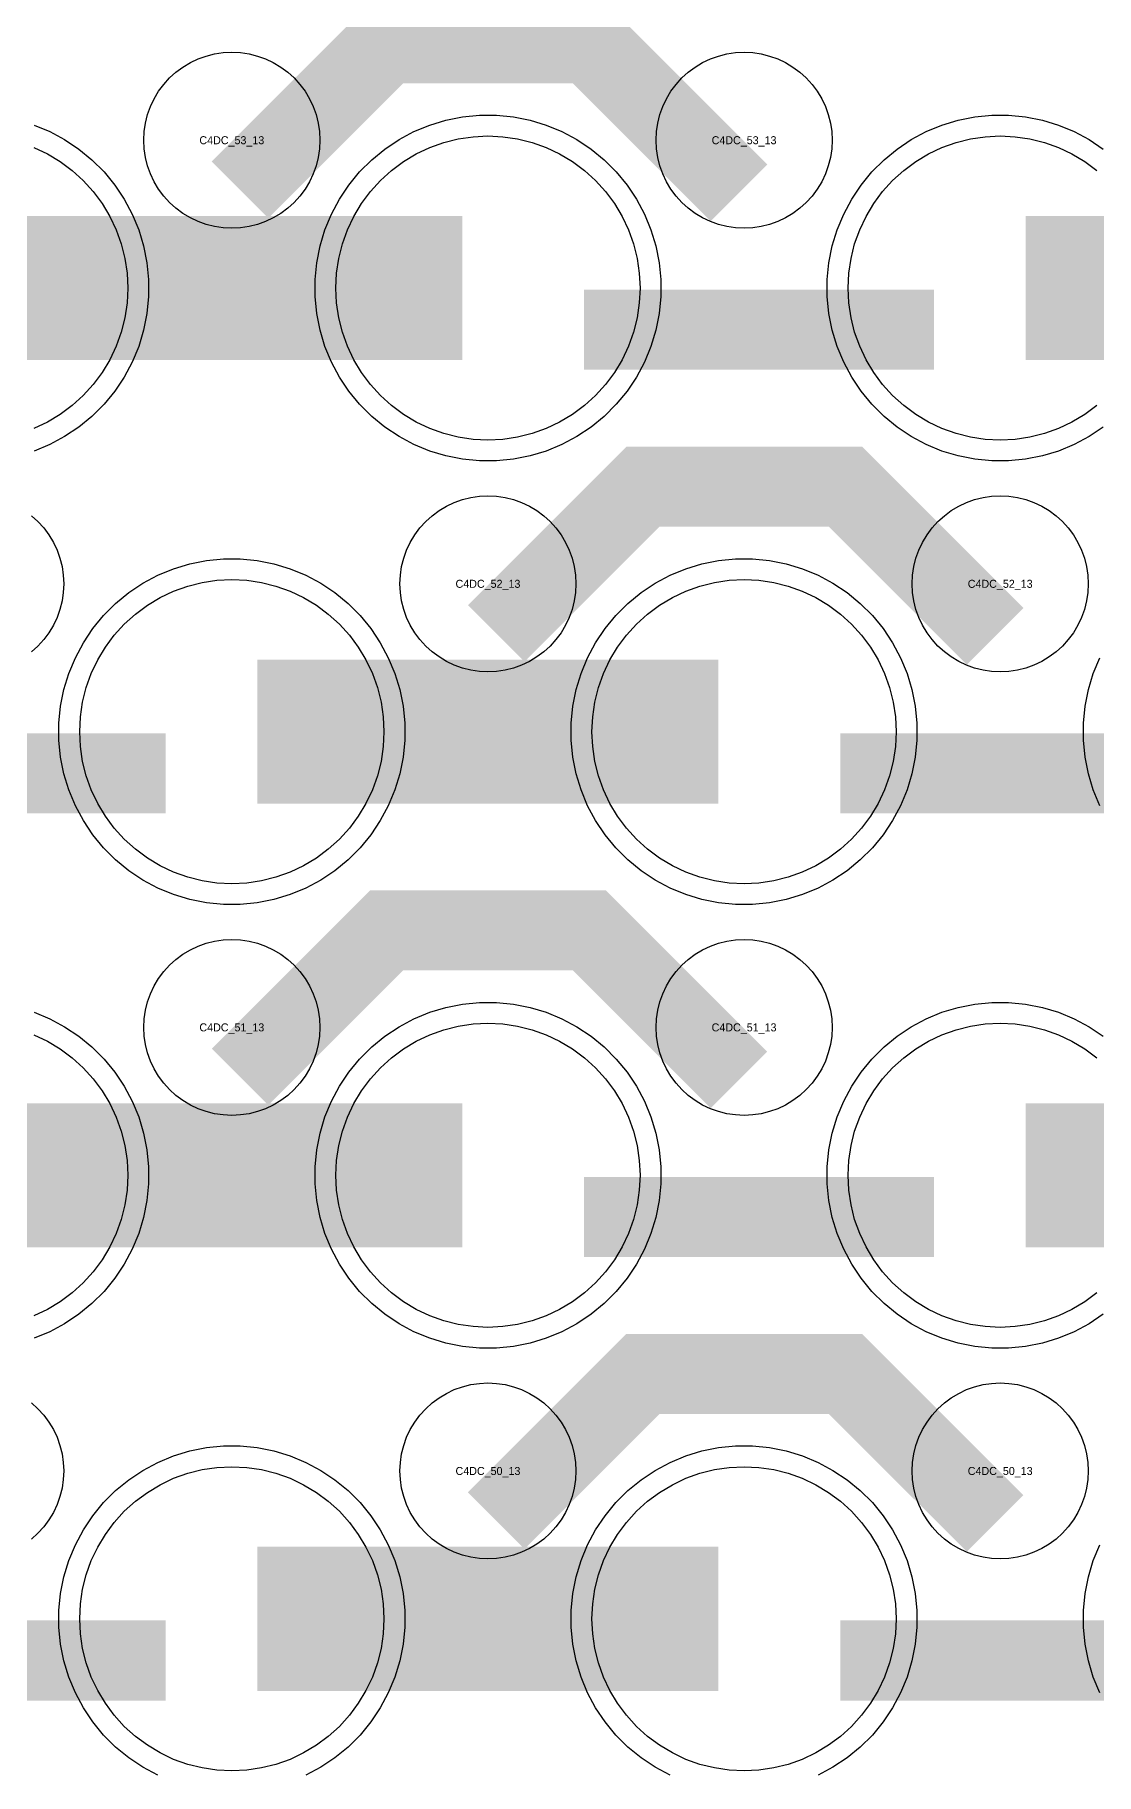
# Model space of a CAD drawing. Extents: x -11880 to 11880, y -14992 to 14992.
# Drawn here: x -7902 to -7570, y -7960 to -7417 of the extents above; entities that cross this region are included whole.
import ezdxf
from ezdxf.enums import TextEntityAlignment as Align

# ---------------------------------------------------------------- set-up
doc = ezdxf.new("R2010")
doc.units = 0
doc.header["$MEASUREMENT"] = 0
for name, color, linetype in [('GDS_775_DT_237', 138, 'CONTINUOUS'), ('RDL1_FS', 34, 'CONTINUOUS'), ('RDL_BS', 160, 'CONTINUOUS')]:
    doc.layers.add(name, color=color, linetype=linetype)

msp = doc.modelspace()

# ---------------------------------------------------------------- linework, layer by layer
at = {"layer": 'RDL1_FS'}
for points in [[(-7760, -7543.179), (-7764.657, -7542.95), (-7769.268, -7542.266), (-7773.791, -7541.134), (-7778.181, -7539.562), (-7782.395, -7537.57), (-7786.395, -7535.172), (-7790.14, -7532.394), (-7793.594, -7529.264), (-7796.724, -7525.81), (-7799.502, -7522.065), (-7801.9, -7518.065), (-7803.892, -7513.851), (-7805.464, -7509.461), (-7806.596, -7504.938), (-7807.28, -7500.327), (-7807.509, -7495.67), (-7807.28, -7491.013), (-7806.596, -7486.402), (-7805.464, -7481.879), (-7803.892, -7477.489), (-7801.9, -7473.275), (-7799.502, -7469.275), (-7796.724, -7465.53), (-7793.594, -7462.076), (-7790.14, -7458.946), (-7786.395, -7456.168), (-7782.395, -7453.77), (-7778.181, -7451.778), (-7773.791, -7450.206), (-7769.268, -7449.074), (-7764.657, -7448.39), (-7760, -7448.161), (-7755.343, -7448.39), (-7750.732, -7449.074), (-7746.209, -7450.206), (-7741.819, -7451.778), (-7737.605, -7453.77), (-7733.605, -7456.168), (-7729.86, -7458.946), (-7726.406, -7462.076), (-7723.276, -7465.53), (-7720.498, -7469.275), (-7718.1, -7473.275), (-7716.108, -7477.489), (-7714.536, -7481.879), (-7713.404, -7486.402), (-7712.72, -7491.013), (-7712.491, -7495.67), (-7712.72, -7500.327), (-7713.404, -7504.938), (-7714.536, -7509.461), (-7716.108, -7513.851), (-7718.1, -7518.065), (-7720.498, -7522.065), (-7723.276, -7525.81), (-7726.406, -7529.264), (-7729.86, -7532.394), (-7733.605, -7535.172), (-7737.605, -7537.57), (-7741.819, -7539.562), (-7746.209, -7541.134), (-7750.732, -7542.266), (-7755.343, -7542.95)], [(-7840, -7958.869), (-7844.657, -7958.64), (-7849.268, -7957.956), (-7853.791, -7956.824), (-7858.181, -7955.252), (-7862.395, -7953.26), (-7866.395, -7950.862), (-7870.14, -7948.084), (-7873.594, -7944.954), (-7876.724, -7941.5), (-7879.502, -7937.755), (-7881.9, -7933.755), (-7883.892, -7929.541), (-7885.464, -7925.151), (-7886.596, -7920.628), (-7887.28, -7916.017), (-7887.509, -7911.36), (-7887.28, -7906.703), (-7886.596, -7902.092), (-7885.464, -7897.569), (-7883.892, -7893.179), (-7881.9, -7888.965), (-7879.502, -7884.965), (-7876.724, -7881.22), (-7873.594, -7877.766), (-7870.14, -7874.636), (-7866.395, -7871.858), (-7862.395, -7869.46), (-7858.181, -7867.468), (-7853.791, -7865.896), (-7849.268, -7864.764), (-7844.657, -7864.08), (-7840, -7863.851), (-7835.343, -7864.08), (-7830.732, -7864.764), (-7826.209, -7865.896), (-7821.819, -7867.468), (-7817.605, -7869.46), (-7813.605, -7871.858), (-7809.86, -7874.636), (-7806.406, -7877.766), (-7803.276, -7881.22), (-7800.498, -7884.965), (-7798.1, -7888.965), (-7796.108, -7893.179), (-7794.536, -7897.569), (-7793.404, -7902.092), (-7792.72, -7906.703), (-7792.491, -7911.36), (-7792.72, -7916.017), (-7793.404, -7920.628), (-7794.536, -7925.151), (-7796.108, -7929.541), (-7798.1, -7933.755), (-7800.498, -7937.755), (-7803.276, -7941.5), (-7806.406, -7944.954), (-7809.86, -7948.084), (-7813.605, -7950.862), (-7817.605, -7953.26), (-7821.819, -7955.252), (-7826.209, -7956.824), (-7830.732, -7957.956), (-7835.343, -7958.64)], [(-7680, -7958.869), (-7684.657, -7958.64), (-7689.268, -7957.956), (-7693.791, -7956.824), (-7698.181, -7955.252), (-7702.395, -7953.26), (-7706.395, -7950.862), (-7710.14, -7948.084), (-7713.594, -7944.954), (-7716.724, -7941.5), (-7719.502, -7937.755), (-7721.9, -7933.755), (-7723.892, -7929.541), (-7725.464, -7925.151), (-7726.596, -7920.628), (-7727.28, -7916.017), (-7727.509, -7911.36), (-7727.28, -7906.703), (-7726.596, -7902.092), (-7725.464, -7897.569), (-7723.892, -7893.179), (-7721.9, -7888.965), (-7719.502, -7884.965), (-7716.724, -7881.22), (-7713.594, -7877.766), (-7710.14, -7874.636), (-7706.395, -7871.858), (-7702.395, -7869.46), (-7698.181, -7867.468), (-7693.791, -7865.896), (-7689.268, -7864.764), (-7684.657, -7864.08), (-7680, -7863.851), (-7675.343, -7864.08), (-7670.732, -7864.764), (-7666.209, -7865.896), (-7661.819, -7867.468), (-7657.605, -7869.46), (-7653.605, -7871.858), (-7649.86, -7874.636), (-7646.406, -7877.766), (-7643.276, -7881.22), (-7640.498, -7884.965), (-7638.1, -7888.965), (-7636.108, -7893.179), (-7634.536, -7897.569), (-7633.404, -7902.092), (-7632.72, -7906.703), (-7632.491, -7911.36), (-7632.72, -7916.017), (-7633.404, -7920.628), (-7634.536, -7925.151), (-7636.108, -7929.541), (-7638.1, -7933.755), (-7640.498, -7937.755), (-7643.276, -7941.5), (-7646.406, -7944.954), (-7649.86, -7948.084), (-7653.605, -7950.862), (-7657.605, -7953.26), (-7661.819, -7955.252), (-7666.209, -7956.824), (-7670.732, -7957.956), (-7675.343, -7958.64)]]:
    msp.add_lwpolyline(points, close=True, dxfattribs=at)
for points in [[(-7569.86, -7532.394), (-7573.605, -7535.172), (-7577.605, -7537.57), (-7581.819, -7539.562), (-7586.209, -7541.134), (-7590.732, -7542.266), (-7595.343, -7542.95), (-7600, -7543.179), (-7604.657, -7542.95), (-7609.268, -7542.266), (-7613.791, -7541.134), (-7618.181, -7539.562), (-7622.395, -7537.57), (-7626.395, -7535.172), (-7630.14, -7532.394), (-7633.594, -7529.264), (-7636.724, -7525.81), (-7639.502, -7522.065), (-7641.9, -7518.065), (-7643.892, -7513.851), (-7645.464, -7509.461), (-7646.596, -7504.938), (-7647.28, -7500.327), (-7647.509, -7495.67), (-7647.28, -7491.013), (-7646.596, -7486.402), (-7645.464, -7481.879), (-7643.892, -7477.489), (-7641.9, -7473.275), (-7639.502, -7469.275), (-7636.724, -7465.53), (-7633.594, -7462.076), (-7630.14, -7458.946), (-7626.395, -7456.168), (-7622.395, -7453.77), (-7618.181, -7451.778), (-7613.791, -7450.206), (-7609.268, -7449.074), (-7604.657, -7448.39), (-7600, -7448.161), (-7595.343, -7448.39), (-7590.732, -7449.074), (-7586.209, -7450.206), (-7581.819, -7451.778), (-7577.605, -7453.77), (-7573.605, -7456.168), (-7569.86, -7458.946)], [(-7901.819, -7451.778), (-7897.605, -7453.77), (-7893.605, -7456.168), (-7889.86, -7458.946), (-7886.406, -7462.076), (-7883.276, -7465.53), (-7880.498, -7469.275), (-7878.1, -7473.275), (-7876.108, -7477.489), (-7874.536, -7481.879), (-7873.404, -7486.402), (-7872.72, -7491.013), (-7872.491, -7495.67), (-7872.72, -7500.327), (-7873.404, -7504.938), (-7874.536, -7509.461), (-7876.108, -7513.851), (-7878.1, -7518.065), (-7880.498, -7522.065), (-7883.276, -7525.81), (-7886.406, -7529.264), (-7889.86, -7532.394), (-7893.605, -7535.172), (-7897.605, -7537.57), (-7901.819, -7539.562)]]:
    msp.add_lwpolyline(points, dxfattribs=at)
for points in [[(-7911.998, -7495.67, 45, 45, 0), (-7839.998, -7495.67, 45, 45, 0)], [(-7839.998, -7495.67, 45, 45, 0), (-7767.998, -7495.67, 45, 45, 0)], [(-7591.998, -7495.67, 45, 45, 0), (-7519.998, -7495.67, 45, 45, 0)], [(-7831.998, -7911.36, 45, 45, 0), (-7759.998, -7911.36, 45, 45, 0)], [(-7759.998, -7911.36, 45, 45, 0), (-7687.998, -7911.36, 45, 45, 0)]]:
    msp.add_lwpolyline(points, format="xyseb", dxfattribs=at)
at = {"layer": 'RDL1_FS', "color": 240, "true_color": 0xed1f24}
for points in [[(-7840, -7681.744), (-7844.657, -7681.515), (-7849.268, -7680.831), (-7853.791, -7679.699), (-7858.181, -7678.127), (-7862.395, -7676.135), (-7866.395, -7673.737), (-7870.14, -7670.959), (-7873.594, -7667.829), (-7876.724, -7664.375), (-7879.502, -7660.63), (-7881.9, -7656.63), (-7883.892, -7652.416), (-7885.464, -7648.026), (-7886.596, -7643.503), (-7887.28, -7638.892), (-7887.509, -7634.235), (-7887.28, -7629.578), (-7886.596, -7624.967), (-7885.464, -7620.444), (-7883.892, -7616.054), (-7881.9, -7611.84), (-7879.502, -7607.84), (-7876.724, -7604.095), (-7873.594, -7600.641), (-7870.14, -7597.511), (-7866.395, -7594.733), (-7862.395, -7592.335), (-7858.181, -7590.343), (-7853.791, -7588.771), (-7849.268, -7587.639), (-7844.657, -7586.955), (-7840, -7586.726), (-7835.343, -7586.955), (-7830.732, -7587.639), (-7826.209, -7588.771), (-7821.819, -7590.343), (-7817.605, -7592.335), (-7813.605, -7594.733), (-7809.86, -7597.511), (-7806.406, -7600.641), (-7803.276, -7604.095), (-7800.498, -7607.84), (-7798.1, -7611.84), (-7796.108, -7616.054), (-7794.536, -7620.444), (-7793.404, -7624.967), (-7792.72, -7629.578), (-7792.491, -7634.235), (-7792.72, -7638.892), (-7793.404, -7643.503), (-7794.536, -7648.026), (-7796.108, -7652.416), (-7798.1, -7656.63), (-7800.498, -7660.63), (-7803.276, -7664.375), (-7806.406, -7667.829), (-7809.86, -7670.959), (-7813.605, -7673.737), (-7817.605, -7676.135), (-7821.819, -7678.127), (-7826.209, -7679.699), (-7830.732, -7680.831), (-7835.343, -7681.515)], [(-7680, -7681.744), (-7684.657, -7681.515), (-7689.268, -7680.831), (-7693.791, -7679.699), (-7698.181, -7678.127), (-7702.395, -7676.135), (-7706.395, -7673.737), (-7710.14, -7670.959), (-7713.594, -7667.829), (-7716.724, -7664.375), (-7719.502, -7660.63), (-7721.9, -7656.63), (-7723.892, -7652.416), (-7725.464, -7648.026), (-7726.596, -7643.503), (-7727.28, -7638.892), (-7727.509, -7634.235), (-7727.28, -7629.578), (-7726.596, -7624.967), (-7725.464, -7620.444), (-7723.892, -7616.054), (-7721.9, -7611.84), (-7719.502, -7607.84), (-7716.724, -7604.095), (-7713.594, -7600.641), (-7710.14, -7597.511), (-7706.395, -7594.733), (-7702.395, -7592.335), (-7698.181, -7590.343), (-7693.791, -7588.771), (-7689.268, -7587.639), (-7684.657, -7586.955), (-7680, -7586.726), (-7675.343, -7586.955), (-7670.732, -7587.639), (-7666.209, -7588.771), (-7661.819, -7590.343), (-7657.605, -7592.335), (-7653.605, -7594.733), (-7649.86, -7597.511), (-7646.406, -7600.641), (-7643.276, -7604.095), (-7640.498, -7607.84), (-7638.1, -7611.84), (-7636.108, -7616.054), (-7634.536, -7620.444), (-7633.404, -7624.967), (-7632.72, -7629.578), (-7632.491, -7634.235), (-7632.72, -7638.892), (-7633.404, -7643.503), (-7634.536, -7648.026), (-7636.108, -7652.416), (-7638.1, -7656.63), (-7640.498, -7660.63), (-7643.276, -7664.375), (-7646.406, -7667.829), (-7649.86, -7670.959), (-7653.605, -7673.737), (-7657.605, -7676.135), (-7661.819, -7678.127), (-7666.209, -7679.699), (-7670.732, -7680.831), (-7675.343, -7681.515)], [(-7760, -7820.304), (-7764.657, -7820.075), (-7769.268, -7819.391), (-7773.791, -7818.259), (-7778.181, -7816.687), (-7782.395, -7814.695), (-7786.395, -7812.297), (-7790.14, -7809.519), (-7793.594, -7806.389), (-7796.724, -7802.935), (-7799.502, -7799.19), (-7801.9, -7795.19), (-7803.892, -7790.976), (-7805.464, -7786.586), (-7806.596, -7782.063), (-7807.28, -7777.452), (-7807.509, -7772.795), (-7807.28, -7768.138), (-7806.596, -7763.527), (-7805.464, -7759.004), (-7803.892, -7754.614), (-7801.9, -7750.4), (-7799.502, -7746.4), (-7796.724, -7742.655), (-7793.594, -7739.201), (-7790.14, -7736.071), (-7786.395, -7733.293), (-7782.395, -7730.895), (-7778.181, -7728.903), (-7773.791, -7727.331), (-7769.268, -7726.199), (-7764.657, -7725.515), (-7760, -7725.286), (-7755.343, -7725.515), (-7750.732, -7726.199), (-7746.209, -7727.331), (-7741.819, -7728.903), (-7737.605, -7730.895), (-7733.605, -7733.293), (-7729.86, -7736.071), (-7726.406, -7739.201), (-7723.276, -7742.655), (-7720.498, -7746.4), (-7718.1, -7750.4), (-7716.108, -7754.614), (-7714.536, -7759.004), (-7713.404, -7763.527), (-7712.72, -7768.138), (-7712.491, -7772.795), (-7712.72, -7777.452), (-7713.404, -7782.063), (-7714.536, -7786.586), (-7716.108, -7790.976), (-7718.1, -7795.19), (-7720.498, -7799.19), (-7723.276, -7802.935), (-7726.406, -7806.389), (-7729.86, -7809.519), (-7733.605, -7812.297), (-7737.605, -7814.695), (-7741.819, -7816.687), (-7746.209, -7818.259), (-7750.732, -7819.391), (-7755.343, -7820.075)]]:
    msp.add_lwpolyline(points, close=True, dxfattribs=at)
for points in [[(-7831.998, -7634.235, 45, 45, 0), (-7759.998, -7634.235, 45, 45, 0)], [(-7759.998, -7634.235, 45, 45, 0), (-7687.998, -7634.235, 45, 45, 0)], [(-7911.998, -7772.795, 45, 45, 0), (-7839.998, -7772.795, 45, 45, 0)], [(-7839.998, -7772.795, 45, 45, 0), (-7767.998, -7772.795, 45, 45, 0)], [(-7591.998, -7772.795, 45, 45, 0), (-7519.998, -7772.795, 45, 45, 0)]]:
    msp.add_lwpolyline(points, format="xyseb", dxfattribs=at)
for points in [[(-7569.86, -7809.519), (-7573.605, -7812.297), (-7577.605, -7814.695), (-7581.819, -7816.687), (-7586.209, -7818.259), (-7590.732, -7819.391), (-7595.343, -7820.075), (-7600, -7820.304), (-7604.657, -7820.075), (-7609.268, -7819.391), (-7613.791, -7818.259), (-7618.181, -7816.687), (-7622.395, -7814.695), (-7626.395, -7812.297), (-7630.14, -7809.519), (-7633.594, -7806.389), (-7636.724, -7802.935), (-7639.502, -7799.19), (-7641.9, -7795.19), (-7643.892, -7790.976), (-7645.464, -7786.586), (-7646.596, -7782.063), (-7647.28, -7777.452), (-7647.509, -7772.795), (-7647.28, -7768.138), (-7646.596, -7763.527), (-7645.464, -7759.004), (-7643.892, -7754.614), (-7641.9, -7750.4), (-7639.502, -7746.4), (-7636.724, -7742.655), (-7633.594, -7739.201), (-7630.14, -7736.071), (-7626.395, -7733.293), (-7622.395, -7730.895), (-7618.181, -7728.903), (-7613.791, -7727.331), (-7609.268, -7726.199), (-7604.657, -7725.515), (-7600, -7725.286), (-7595.343, -7725.515), (-7590.732, -7726.199), (-7586.209, -7727.331), (-7581.819, -7728.903), (-7577.605, -7730.895), (-7573.605, -7733.293), (-7569.86, -7736.071)], [(-7901.819, -7728.903), (-7897.605, -7730.895), (-7893.605, -7733.293), (-7889.86, -7736.071), (-7886.406, -7739.201), (-7883.276, -7742.655), (-7880.498, -7746.4), (-7878.1, -7750.4), (-7876.108, -7754.614), (-7874.536, -7759.004), (-7873.404, -7763.527), (-7872.72, -7768.138), (-7872.491, -7772.795), (-7872.72, -7777.452), (-7873.404, -7782.063), (-7874.536, -7786.586), (-7876.108, -7790.976), (-7878.1, -7795.19), (-7880.498, -7799.19), (-7883.276, -7802.935), (-7886.406, -7806.389), (-7889.86, -7809.519), (-7893.605, -7812.297), (-7897.605, -7814.695), (-7901.819, -7816.687)]]:
    msp.add_lwpolyline(points, dxfattribs=at)
at = {"layer": 'RDL_BS'}
for points in [[(-7837.438, -7464.984, 25, 25, 0), (-7791.623, -7419.169, 25, 25, 0), (-7758.07, -7419.169, 25, 25, 0)], [(-7681.599, -7465.883, 25, 25, 0), (-7728.313, -7419.169, 25, 25, 0), (-7758.071, -7419.169, 25, 25, 0)], [(-7729.984, -7508.683, 25, 25, 0), (-7620.719, -7508.683, 25, 25, 0)], [(-7757.438, -7603.549, 25, 25, 0), (-7711.623, -7557.734, 25, 25, 0), (-7678.07, -7557.734, 25, 25, 0)], [(-7601.599, -7604.448, 25, 25, 0), (-7648.313, -7557.734, 25, 25, 0), (-7678.071, -7557.734, 25, 25, 0)], [(-7837.438, -7742.109, 25, 25, 0), (-7791.623, -7696.294, 25, 25, 0), (-7758.07, -7696.294, 25, 25, 0)], [(-7681.599, -7743.008, 25, 25, 0), (-7728.313, -7696.294, 25, 25, 0), (-7758.071, -7696.294, 25, 25, 0)], [(-7757.438, -7880.674, 25, 25, 0), (-7711.623, -7834.859, 25, 25, 0), (-7678.07, -7834.859, 25, 25, 0)], [(-7601.599, -7881.573, 25, 25, 0), (-7648.313, -7834.859, 25, 25, 0), (-7678.071, -7834.859, 25, 25, 0)], [(-7969.984, -7924.373, 25, 25, 0), (-7860.719, -7924.373, 25, 25, 0)], [(-7649.984, -7924.373, 25, 25, 0), (-7540.719, -7924.373, 25, 25, 0)]]:
    msp.add_lwpolyline(points, format="xyseb", dxfattribs=at)
for points in [[(-7840, -7476.976), (-7842.693, -7476.844), (-7845.365, -7476.448), (-7847.984, -7475.791), (-7850.519, -7474.884), (-7852.956, -7473.732), (-7855.28, -7472.339), (-7857.443, -7470.736), (-7859.442, -7468.924), (-7861.254, -7466.925), (-7862.857, -7464.762), (-7864.25, -7462.438), (-7865.402, -7460.001), (-7866.309, -7457.466), (-7866.966, -7454.847), (-7867.362, -7452.175), (-7867.494, -7449.482), (-7867.362, -7446.789), (-7866.966, -7444.117), (-7866.309, -7441.498), (-7865.402, -7438.963), (-7864.25, -7436.526), (-7862.857, -7434.202), (-7861.254, -7432.039), (-7859.442, -7430.04), (-7857.443, -7428.228), (-7855.28, -7426.625), (-7852.956, -7425.232), (-7850.519, -7424.08), (-7847.984, -7423.173), (-7845.365, -7422.516), (-7842.693, -7422.12), (-7840, -7421.988), (-7837.307, -7422.12), (-7834.635, -7422.516), (-7832.016, -7423.173), (-7829.481, -7424.08), (-7827.044, -7425.232), (-7824.72, -7426.625), (-7822.557, -7428.228), (-7820.558, -7430.04), (-7818.746, -7432.039), (-7817.143, -7434.202), (-7815.75, -7436.526), (-7814.598, -7438.963), (-7813.691, -7441.498), (-7813.034, -7444.117), (-7812.638, -7446.789), (-7812.506, -7449.482), (-7812.638, -7452.175), (-7813.034, -7454.847), (-7813.691, -7457.466), (-7814.598, -7460.001), (-7815.75, -7462.438), (-7817.143, -7464.762), (-7818.746, -7466.925), (-7820.558, -7468.924), (-7822.557, -7470.736), (-7824.72, -7472.339), (-7827.044, -7473.732), (-7829.481, -7474.884), (-7832.016, -7475.791), (-7834.635, -7476.448), (-7837.307, -7476.844)], [(-7680, -7476.976), (-7682.693, -7476.844), (-7685.365, -7476.448), (-7687.984, -7475.791), (-7690.519, -7474.884), (-7692.956, -7473.732), (-7695.28, -7472.339), (-7697.443, -7470.736), (-7699.442, -7468.924), (-7701.254, -7466.925), (-7702.857, -7464.762), (-7704.25, -7462.438), (-7705.402, -7460.001), (-7706.309, -7457.466), (-7706.966, -7454.847), (-7707.362, -7452.175), (-7707.494, -7449.482), (-7707.362, -7446.789), (-7706.966, -7444.117), (-7706.309, -7441.498), (-7705.402, -7438.963), (-7704.25, -7436.526), (-7702.857, -7434.202), (-7701.254, -7432.039), (-7699.442, -7430.04), (-7697.443, -7428.228), (-7695.28, -7426.625), (-7692.956, -7425.232), (-7690.519, -7424.08), (-7687.984, -7423.173), (-7685.365, -7422.516), (-7682.693, -7422.12), (-7680, -7421.988), (-7677.307, -7422.12), (-7674.635, -7422.516), (-7672.016, -7423.173), (-7669.481, -7424.08), (-7667.044, -7425.232), (-7664.72, -7426.625), (-7662.557, -7428.228), (-7660.558, -7430.04), (-7658.746, -7432.039), (-7657.143, -7434.202), (-7655.75, -7436.526), (-7654.598, -7438.963), (-7653.691, -7441.498), (-7653.034, -7444.117), (-7652.638, -7446.789), (-7652.506, -7449.482), (-7652.638, -7452.175), (-7653.034, -7454.847), (-7653.691, -7457.466), (-7654.598, -7460.001), (-7655.75, -7462.438), (-7657.143, -7464.762), (-7658.746, -7466.925), (-7660.558, -7468.924), (-7662.557, -7470.736), (-7664.72, -7472.339), (-7667.044, -7473.732), (-7669.481, -7474.884), (-7672.016, -7475.791), (-7674.635, -7476.448), (-7677.307, -7476.844)], [(-7762.644, -7549.67), (-7767.938, -7549.153), (-7773.165, -7548.107), (-7778.205, -7546.576), (-7783.115, -7544.545), (-7787.777, -7542.053), (-7792.191, -7539.106), (-7796.292, -7535.744), (-7800.074, -7531.962), (-7803.436, -7527.861), (-7806.383, -7523.447), (-7808.875, -7518.785), (-7810.906, -7513.875), (-7812.437, -7508.835), (-7813.483, -7503.608), (-7814, -7498.314), (-7814, -7493.026), (-7813.483, -7487.732), (-7812.437, -7482.505), (-7810.906, -7477.465), (-7808.875, -7472.555), (-7806.383, -7467.893), (-7803.436, -7463.479), (-7800.074, -7459.378), (-7796.292, -7455.596), (-7792.191, -7452.234), (-7787.777, -7449.287), (-7783.115, -7446.795), (-7778.205, -7444.764), (-7773.165, -7443.233), (-7767.938, -7442.187), (-7762.644, -7441.67), (-7757.356, -7441.67), (-7752.062, -7442.187), (-7746.835, -7443.233), (-7741.795, -7444.764), (-7736.885, -7446.795), (-7732.223, -7449.287), (-7727.809, -7452.234), (-7723.708, -7455.596), (-7719.926, -7459.378), (-7716.564, -7463.479), (-7713.617, -7467.893), (-7711.125, -7472.555), (-7709.094, -7477.465), (-7707.563, -7482.505), (-7706.517, -7487.732), (-7706, -7493.026), (-7706, -7498.314), (-7706.517, -7503.608), (-7707.563, -7508.835), (-7709.094, -7513.875), (-7711.125, -7518.785), (-7713.617, -7523.447), (-7716.564, -7527.861), (-7719.926, -7531.962), (-7723.708, -7535.744), (-7727.809, -7539.106), (-7732.223, -7542.053), (-7736.885, -7544.545), (-7741.795, -7546.576), (-7746.835, -7548.107), (-7752.062, -7549.153), (-7757.356, -7549.67)], [(-7760, -7615.541), (-7762.693, -7615.409), (-7765.365, -7615.013), (-7767.984, -7614.356), (-7770.519, -7613.449), (-7772.956, -7612.297), (-7775.28, -7610.904), (-7777.443, -7609.301), (-7779.442, -7607.489), (-7781.254, -7605.49), (-7782.857, -7603.327), (-7784.25, -7601.003), (-7785.402, -7598.566), (-7786.309, -7596.031), (-7786.966, -7593.412), (-7787.362, -7590.74), (-7787.494, -7588.047), (-7787.362, -7585.354), (-7786.966, -7582.682), (-7786.309, -7580.063), (-7785.402, -7577.528), (-7784.25, -7575.091), (-7782.857, -7572.767), (-7781.254, -7570.604), (-7779.442, -7568.605), (-7777.443, -7566.793), (-7775.28, -7565.19), (-7772.956, -7563.797), (-7770.519, -7562.645), (-7767.984, -7561.738), (-7765.365, -7561.081), (-7762.693, -7560.685), (-7760, -7560.553), (-7757.307, -7560.685), (-7754.635, -7561.081), (-7752.016, -7561.738), (-7749.481, -7562.645), (-7747.044, -7563.797), (-7744.72, -7565.19), (-7742.557, -7566.793), (-7740.558, -7568.605), (-7738.746, -7570.604), (-7737.143, -7572.767), (-7735.75, -7575.091), (-7734.598, -7577.528), (-7733.691, -7580.063), (-7733.034, -7582.682), (-7732.638, -7585.354), (-7732.506, -7588.047), (-7732.638, -7590.74), (-7733.034, -7593.412), (-7733.691, -7596.031), (-7734.598, -7598.566), (-7735.75, -7601.003), (-7737.143, -7603.327), (-7738.746, -7605.49), (-7740.558, -7607.489), (-7742.557, -7609.301), (-7744.72, -7610.904), (-7747.044, -7612.297), (-7749.481, -7613.449), (-7752.016, -7614.356), (-7754.635, -7615.013), (-7757.307, -7615.409)], [(-7600, -7615.541), (-7602.693, -7615.409), (-7605.365, -7615.013), (-7607.984, -7614.356), (-7610.519, -7613.449), (-7612.956, -7612.297), (-7615.28, -7610.904), (-7617.443, -7609.301), (-7619.442, -7607.489), (-7621.254, -7605.49), (-7622.857, -7603.327), (-7624.25, -7601.003), (-7625.402, -7598.566), (-7626.309, -7596.031), (-7626.966, -7593.412), (-7627.362, -7590.74), (-7627.494, -7588.047), (-7627.362, -7585.354), (-7626.966, -7582.682), (-7626.309, -7580.063), (-7625.402, -7577.528), (-7624.25, -7575.091), (-7622.857, -7572.767), (-7621.254, -7570.604), (-7619.442, -7568.605), (-7617.443, -7566.793), (-7615.28, -7565.19), (-7612.956, -7563.797), (-7610.519, -7562.645), (-7607.984, -7561.738), (-7605.365, -7561.081), (-7602.693, -7560.685), (-7600, -7560.553), (-7597.307, -7560.685), (-7594.635, -7561.081), (-7592.016, -7561.738), (-7589.481, -7562.645), (-7587.044, -7563.797), (-7584.72, -7565.19), (-7582.557, -7566.793), (-7580.558, -7568.605), (-7578.746, -7570.604), (-7577.143, -7572.767), (-7575.75, -7575.091), (-7574.598, -7577.528), (-7573.691, -7580.063), (-7573.034, -7582.682), (-7572.638, -7585.354), (-7572.506, -7588.047), (-7572.638, -7590.74), (-7573.034, -7593.412), (-7573.691, -7596.031), (-7574.598, -7598.566), (-7575.75, -7601.003), (-7577.143, -7603.327), (-7578.746, -7605.49), (-7580.558, -7607.489), (-7582.557, -7609.301), (-7584.72, -7610.904), (-7587.044, -7612.297), (-7589.481, -7613.449), (-7592.016, -7614.356), (-7594.635, -7615.013), (-7597.307, -7615.409)], [(-7840, -7754.101), (-7842.693, -7753.969), (-7845.365, -7753.573), (-7847.984, -7752.916), (-7850.519, -7752.009), (-7852.956, -7750.857), (-7855.28, -7749.464), (-7857.443, -7747.861), (-7859.442, -7746.049), (-7861.254, -7744.05), (-7862.857, -7741.887), (-7864.25, -7739.563), (-7865.402, -7737.126), (-7866.309, -7734.591), (-7866.966, -7731.972), (-7867.362, -7729.3), (-7867.494, -7726.607), (-7867.362, -7723.914), (-7866.966, -7721.242), (-7866.309, -7718.623), (-7865.402, -7716.088), (-7864.25, -7713.651), (-7862.857, -7711.327), (-7861.254, -7709.164), (-7859.442, -7707.165), (-7857.443, -7705.353), (-7855.28, -7703.75), (-7852.956, -7702.357), (-7850.519, -7701.205), (-7847.984, -7700.298), (-7845.365, -7699.641), (-7842.693, -7699.245), (-7840, -7699.113), (-7837.307, -7699.245), (-7834.635, -7699.641), (-7832.016, -7700.298), (-7829.481, -7701.205), (-7827.044, -7702.357), (-7824.72, -7703.75), (-7822.557, -7705.353), (-7820.558, -7707.165), (-7818.746, -7709.164), (-7817.143, -7711.327), (-7815.75, -7713.651), (-7814.598, -7716.088), (-7813.691, -7718.623), (-7813.034, -7721.242), (-7812.638, -7723.914), (-7812.506, -7726.607), (-7812.638, -7729.3), (-7813.034, -7731.972), (-7813.691, -7734.591), (-7814.598, -7737.126), (-7815.75, -7739.563), (-7817.143, -7741.887), (-7818.746, -7744.05), (-7820.558, -7746.049), (-7822.557, -7747.861), (-7824.72, -7749.464), (-7827.044, -7750.857), (-7829.481, -7752.009), (-7832.016, -7752.916), (-7834.635, -7753.573), (-7837.307, -7753.969)], [(-7680, -7754.101), (-7682.693, -7753.969), (-7685.365, -7753.573), (-7687.984, -7752.916), (-7690.519, -7752.009), (-7692.956, -7750.857), (-7695.28, -7749.464), (-7697.443, -7747.861), (-7699.442, -7746.049), (-7701.254, -7744.05), (-7702.857, -7741.887), (-7704.25, -7739.563), (-7705.402, -7737.126), (-7706.309, -7734.591), (-7706.966, -7731.972), (-7707.362, -7729.3), (-7707.494, -7726.607), (-7707.362, -7723.914), (-7706.966, -7721.242), (-7706.309, -7718.623), (-7705.402, -7716.088), (-7704.25, -7713.651), (-7702.857, -7711.327), (-7701.254, -7709.164), (-7699.442, -7707.165), (-7697.443, -7705.353), (-7695.28, -7703.75), (-7692.956, -7702.357), (-7690.519, -7701.205), (-7687.984, -7700.298), (-7685.365, -7699.641), (-7682.693, -7699.245), (-7680, -7699.113), (-7677.307, -7699.245), (-7674.635, -7699.641), (-7672.016, -7700.298), (-7669.481, -7701.205), (-7667.044, -7702.357), (-7664.72, -7703.75), (-7662.557, -7705.353), (-7660.558, -7707.165), (-7658.746, -7709.164), (-7657.143, -7711.327), (-7655.75, -7713.651), (-7654.598, -7716.088), (-7653.691, -7718.623), (-7653.034, -7721.242), (-7652.638, -7723.914), (-7652.506, -7726.607), (-7652.638, -7729.3), (-7653.034, -7731.972), (-7653.691, -7734.591), (-7654.598, -7737.126), (-7655.75, -7739.563), (-7657.143, -7741.887), (-7658.746, -7744.05), (-7660.558, -7746.049), (-7662.557, -7747.861), (-7664.72, -7749.464), (-7667.044, -7750.857), (-7669.481, -7752.009), (-7672.016, -7752.916), (-7674.635, -7753.573), (-7677.307, -7753.969)], [(-7760, -7892.666), (-7762.693, -7892.534), (-7765.365, -7892.138), (-7767.984, -7891.481), (-7770.519, -7890.574), (-7772.956, -7889.422), (-7775.28, -7888.029), (-7777.443, -7886.426), (-7779.442, -7884.614), (-7781.254, -7882.615), (-7782.857, -7880.452), (-7784.25, -7878.128), (-7785.402, -7875.691), (-7786.309, -7873.156), (-7786.966, -7870.537), (-7787.362, -7867.865), (-7787.494, -7865.172), (-7787.362, -7862.479), (-7786.966, -7859.807), (-7786.309, -7857.188), (-7785.402, -7854.653), (-7784.25, -7852.216), (-7782.857, -7849.892), (-7781.254, -7847.729), (-7779.442, -7845.73), (-7777.443, -7843.918), (-7775.28, -7842.315), (-7772.956, -7840.922), (-7770.519, -7839.77), (-7767.984, -7838.863), (-7765.365, -7838.206), (-7762.693, -7837.81), (-7760, -7837.678), (-7757.307, -7837.81), (-7754.635, -7838.206), (-7752.016, -7838.863), (-7749.481, -7839.77), (-7747.044, -7840.922), (-7744.72, -7842.315), (-7742.557, -7843.918), (-7740.558, -7845.73), (-7738.746, -7847.729), (-7737.143, -7849.892), (-7735.75, -7852.216), (-7734.598, -7854.653), (-7733.691, -7857.188), (-7733.034, -7859.807), (-7732.638, -7862.479), (-7732.506, -7865.172), (-7732.638, -7867.865), (-7733.034, -7870.537), (-7733.691, -7873.156), (-7734.598, -7875.691), (-7735.75, -7878.128), (-7737.143, -7880.452), (-7738.746, -7882.615), (-7740.558, -7884.614), (-7742.557, -7886.426), (-7744.72, -7888.029), (-7747.044, -7889.422), (-7749.481, -7890.574), (-7752.016, -7891.481), (-7754.635, -7892.138), (-7757.307, -7892.534)], [(-7600, -7892.666), (-7602.693, -7892.534), (-7605.365, -7892.138), (-7607.984, -7891.481), (-7610.519, -7890.574), (-7612.956, -7889.422), (-7615.28, -7888.029), (-7617.443, -7886.426), (-7619.442, -7884.614), (-7621.254, -7882.615), (-7622.857, -7880.452), (-7624.25, -7878.128), (-7625.402, -7875.691), (-7626.309, -7873.156), (-7626.966, -7870.537), (-7627.362, -7867.865), (-7627.494, -7865.172), (-7627.362, -7862.479), (-7626.966, -7859.807), (-7626.309, -7857.188), (-7625.402, -7854.653), (-7624.25, -7852.216), (-7622.857, -7849.892), (-7621.254, -7847.729), (-7619.442, -7845.73), (-7617.443, -7843.918), (-7615.28, -7842.315), (-7612.956, -7840.922), (-7610.519, -7839.77), (-7607.984, -7838.863), (-7605.365, -7838.206), (-7602.693, -7837.81), (-7600, -7837.678), (-7597.307, -7837.81), (-7594.635, -7838.206), (-7592.016, -7838.863), (-7589.481, -7839.77), (-7587.044, -7840.922), (-7584.72, -7842.315), (-7582.557, -7843.918), (-7580.558, -7845.73), (-7578.746, -7847.729), (-7577.143, -7849.892), (-7575.75, -7852.216), (-7574.598, -7854.653), (-7573.691, -7857.188), (-7573.034, -7859.807), (-7572.638, -7862.479), (-7572.506, -7865.172), (-7572.638, -7867.865), (-7573.034, -7870.537), (-7573.691, -7873.156), (-7574.598, -7875.691), (-7575.75, -7878.128), (-7577.143, -7880.452), (-7578.746, -7882.615), (-7580.558, -7884.614), (-7582.557, -7886.426), (-7584.72, -7888.029), (-7587.044, -7889.422), (-7589.481, -7890.574), (-7592.016, -7891.481), (-7594.635, -7892.138), (-7597.307, -7892.534)]]:
    msp.add_lwpolyline(points, close=True, dxfattribs=at)
for points in [[(-7567.809, -7539.106), (-7572.223, -7542.053), (-7576.885, -7544.545), (-7581.795, -7546.576), (-7586.835, -7548.107), (-7592.062, -7549.153), (-7597.356, -7549.67), (-7602.644, -7549.67), (-7607.938, -7549.153), (-7613.165, -7548.107), (-7618.205, -7546.576), (-7623.115, -7544.545), (-7627.777, -7542.053), (-7632.191, -7539.106), (-7636.292, -7535.744), (-7640.074, -7531.962), (-7643.436, -7527.861), (-7646.383, -7523.447), (-7648.875, -7518.785), (-7650.906, -7513.875), (-7652.437, -7508.835), (-7653.483, -7503.608), (-7654, -7498.314), (-7654, -7493.026), (-7653.483, -7487.732), (-7652.437, -7482.505), (-7650.906, -7477.465), (-7648.875, -7472.555), (-7646.383, -7467.893), (-7643.436, -7463.479), (-7640.074, -7459.378), (-7636.292, -7455.596), (-7632.191, -7452.234), (-7627.777, -7449.287), (-7623.115, -7446.795), (-7618.205, -7444.764), (-7613.165, -7443.233), (-7607.938, -7442.187), (-7602.644, -7441.67), (-7597.356, -7441.67), (-7592.062, -7442.187), (-7586.835, -7443.233), (-7581.795, -7444.764), (-7576.885, -7446.795), (-7572.223, -7449.287), (-7567.809, -7452.234)], [(-7901.795, -7444.764), (-7896.885, -7446.795), (-7892.223, -7449.287), (-7887.809, -7452.234), (-7883.708, -7455.596), (-7879.926, -7459.378), (-7876.564, -7463.479), (-7873.617, -7467.893), (-7871.125, -7472.555), (-7869.094, -7477.465), (-7867.563, -7482.505), (-7866.517, -7487.732), (-7866, -7493.026), (-7866, -7498.314), (-7866.517, -7503.608), (-7867.563, -7508.835), (-7869.094, -7513.875), (-7871.125, -7518.785), (-7873.617, -7523.447), (-7876.564, -7527.861), (-7879.926, -7531.962), (-7883.708, -7535.744), (-7887.809, -7539.106), (-7892.223, -7542.053), (-7896.885, -7544.545), (-7901.795, -7546.576)], [(-7902.557, -7566.793), (-7900.558, -7568.605), (-7898.746, -7570.604), (-7897.143, -7572.767), (-7895.75, -7575.091), (-7894.598, -7577.528), (-7893.691, -7580.063), (-7893.034, -7582.682), (-7892.638, -7585.354), (-7892.506, -7588.047), (-7892.638, -7590.74), (-7893.034, -7593.412), (-7893.691, -7596.031), (-7894.598, -7598.566), (-7895.75, -7601.003), (-7897.143, -7603.327), (-7898.746, -7605.49), (-7900.558, -7607.489), (-7902.557, -7609.301)], [(-7902.557, -7843.918), (-7900.558, -7845.73), (-7898.746, -7847.729), (-7897.143, -7849.892), (-7895.75, -7852.216), (-7894.598, -7854.653), (-7893.691, -7857.188), (-7893.034, -7859.807), (-7892.638, -7862.479), (-7892.506, -7865.172), (-7892.638, -7867.865), (-7893.034, -7870.537), (-7893.691, -7873.156), (-7894.598, -7875.691), (-7895.75, -7878.128), (-7897.143, -7880.452), (-7898.746, -7882.615), (-7900.558, -7884.614), (-7902.557, -7886.426)], [(-7863.115, -7960.235), (-7867.777, -7957.743), (-7872.191, -7954.796), (-7876.292, -7951.434), (-7880.074, -7947.652), (-7883.436, -7943.551), (-7886.383, -7939.137), (-7888.875, -7934.475), (-7890.906, -7929.565), (-7892.437, -7924.525), (-7893.483, -7919.298), (-7894, -7914.004), (-7894, -7908.716), (-7893.483, -7903.422), (-7892.437, -7898.195), (-7890.906, -7893.155), (-7888.875, -7888.245), (-7886.383, -7883.583), (-7883.436, -7879.169), (-7880.074, -7875.068), (-7876.292, -7871.286), (-7872.191, -7867.924), (-7867.777, -7864.977), (-7863.115, -7862.485), (-7858.205, -7860.454), (-7853.165, -7858.923), (-7847.938, -7857.877), (-7842.644, -7857.36), (-7837.356, -7857.36), (-7832.062, -7857.877), (-7826.835, -7858.923), (-7821.795, -7860.454), (-7816.885, -7862.485), (-7812.223, -7864.977), (-7807.809, -7867.924), (-7803.708, -7871.286), (-7799.926, -7875.068), (-7796.564, -7879.169), (-7793.617, -7883.583), (-7791.125, -7888.245), (-7789.094, -7893.155), (-7787.563, -7898.195), (-7786.517, -7903.422), (-7786, -7908.716), (-7786, -7914.004), (-7786.517, -7919.298), (-7787.563, -7924.525), (-7789.094, -7929.565), (-7791.125, -7934.475), (-7793.617, -7939.137), (-7796.564, -7943.551), (-7799.926, -7947.652), (-7803.708, -7951.434), (-7807.809, -7954.796), (-7812.223, -7957.743), (-7816.885, -7960.235)], [(-7703.115, -7960.235), (-7707.777, -7957.743), (-7712.191, -7954.796), (-7716.292, -7951.434), (-7720.074, -7947.652), (-7723.436, -7943.551), (-7726.383, -7939.137), (-7728.875, -7934.475), (-7730.906, -7929.565), (-7732.437, -7924.525), (-7733.483, -7919.298), (-7734, -7914.004), (-7734, -7908.716), (-7733.483, -7903.422), (-7732.437, -7898.195), (-7730.906, -7893.155), (-7728.875, -7888.245), (-7726.383, -7883.583), (-7723.436, -7879.169), (-7720.074, -7875.068), (-7716.292, -7871.286), (-7712.191, -7867.924), (-7707.777, -7864.977), (-7703.115, -7862.485), (-7698.205, -7860.454), (-7693.165, -7858.923), (-7687.938, -7857.877), (-7682.644, -7857.36), (-7677.356, -7857.36), (-7672.062, -7857.877), (-7666.835, -7858.923), (-7661.795, -7860.454), (-7656.885, -7862.485), (-7652.223, -7864.977), (-7647.809, -7867.924), (-7643.708, -7871.286), (-7639.926, -7875.068), (-7636.564, -7879.169), (-7633.617, -7883.583), (-7631.125, -7888.245), (-7629.094, -7893.155), (-7627.563, -7898.195), (-7626.517, -7903.422), (-7626, -7908.716), (-7626, -7914.004), (-7626.517, -7919.298), (-7627.563, -7924.525), (-7629.094, -7929.565), (-7631.125, -7934.475), (-7633.617, -7939.137), (-7636.564, -7943.551), (-7639.926, -7947.652), (-7643.708, -7951.434), (-7647.809, -7954.796), (-7652.223, -7957.743), (-7656.885, -7960.235)], [(-7568.875, -7934.475), (-7570.906, -7929.565), (-7572.437, -7924.525), (-7573.483, -7919.298), (-7574, -7914.004), (-7574, -7908.716), (-7573.483, -7903.422), (-7572.437, -7898.195), (-7570.906, -7893.155), (-7568.875, -7888.245)]]:
    msp.add_lwpolyline(points, dxfattribs=at)
at = {"layer": 'RDL_BS', "color": 240, "true_color": 0xed1f24}
for points in [[(-7842.644, -7688.235), (-7847.938, -7687.718), (-7853.165, -7686.672), (-7858.205, -7685.141), (-7863.115, -7683.11), (-7867.777, -7680.618), (-7872.191, -7677.671), (-7876.292, -7674.309), (-7880.074, -7670.527), (-7883.436, -7666.426), (-7886.383, -7662.012), (-7888.875, -7657.35), (-7890.906, -7652.44), (-7892.437, -7647.4), (-7893.483, -7642.173), (-7894, -7636.879), (-7894, -7631.591), (-7893.483, -7626.297), (-7892.437, -7621.07), (-7890.906, -7616.03), (-7888.875, -7611.12), (-7886.383, -7606.458), (-7883.436, -7602.044), (-7880.074, -7597.943), (-7876.292, -7594.161), (-7872.191, -7590.799), (-7867.777, -7587.852), (-7863.115, -7585.36), (-7858.205, -7583.329), (-7853.165, -7581.798), (-7847.938, -7580.752), (-7842.644, -7580.235), (-7837.356, -7580.235), (-7832.062, -7580.752), (-7826.835, -7581.798), (-7821.795, -7583.329), (-7816.885, -7585.36), (-7812.223, -7587.852), (-7807.809, -7590.799), (-7803.708, -7594.161), (-7799.926, -7597.943), (-7796.564, -7602.044), (-7793.617, -7606.458), (-7791.125, -7611.12), (-7789.094, -7616.03), (-7787.563, -7621.07), (-7786.517, -7626.297), (-7786, -7631.591), (-7786, -7636.879), (-7786.517, -7642.173), (-7787.563, -7647.4), (-7789.094, -7652.44), (-7791.125, -7657.35), (-7793.617, -7662.012), (-7796.564, -7666.426), (-7799.926, -7670.527), (-7803.708, -7674.309), (-7807.809, -7677.671), (-7812.223, -7680.618), (-7816.885, -7683.11), (-7821.795, -7685.141), (-7826.835, -7686.672), (-7832.062, -7687.718), (-7837.356, -7688.235)], [(-7682.644, -7688.235), (-7687.938, -7687.718), (-7693.165, -7686.672), (-7698.205, -7685.141), (-7703.115, -7683.11), (-7707.777, -7680.618), (-7712.191, -7677.671), (-7716.292, -7674.309), (-7720.074, -7670.527), (-7723.436, -7666.426), (-7726.383, -7662.012), (-7728.875, -7657.35), (-7730.906, -7652.44), (-7732.437, -7647.4), (-7733.483, -7642.173), (-7734, -7636.879), (-7734, -7631.591), (-7733.483, -7626.297), (-7732.437, -7621.07), (-7730.906, -7616.03), (-7728.875, -7611.12), (-7726.383, -7606.458), (-7723.436, -7602.044), (-7720.074, -7597.943), (-7716.292, -7594.161), (-7712.191, -7590.799), (-7707.777, -7587.852), (-7703.115, -7585.36), (-7698.205, -7583.329), (-7693.165, -7581.798), (-7687.938, -7580.752), (-7682.644, -7580.235), (-7677.356, -7580.235), (-7672.062, -7580.752), (-7666.835, -7581.798), (-7661.795, -7583.329), (-7656.885, -7585.36), (-7652.223, -7587.852), (-7647.809, -7590.799), (-7643.708, -7594.161), (-7639.926, -7597.943), (-7636.564, -7602.044), (-7633.617, -7606.458), (-7631.125, -7611.12), (-7629.094, -7616.03), (-7627.563, -7621.07), (-7626.517, -7626.297), (-7626, -7631.591), (-7626, -7636.879), (-7626.517, -7642.173), (-7627.563, -7647.4), (-7629.094, -7652.44), (-7631.125, -7657.35), (-7633.617, -7662.012), (-7636.564, -7666.426), (-7639.926, -7670.527), (-7643.708, -7674.309), (-7647.809, -7677.671), (-7652.223, -7680.618), (-7656.885, -7683.11), (-7661.795, -7685.141), (-7666.835, -7686.672), (-7672.062, -7687.718), (-7677.356, -7688.235)], [(-7762.644, -7826.795), (-7767.938, -7826.278), (-7773.165, -7825.232), (-7778.205, -7823.701), (-7783.115, -7821.67), (-7787.777, -7819.178), (-7792.191, -7816.231), (-7796.292, -7812.869), (-7800.074, -7809.087), (-7803.436, -7804.986), (-7806.383, -7800.572), (-7808.875, -7795.91), (-7810.906, -7791), (-7812.437, -7785.96), (-7813.483, -7780.733), (-7814, -7775.439), (-7814, -7770.151), (-7813.483, -7764.857), (-7812.437, -7759.63), (-7810.906, -7754.59), (-7808.875, -7749.68), (-7806.383, -7745.018), (-7803.436, -7740.604), (-7800.074, -7736.503), (-7796.292, -7732.721), (-7792.191, -7729.359), (-7787.777, -7726.412), (-7783.115, -7723.92), (-7778.205, -7721.889), (-7773.165, -7720.358), (-7767.938, -7719.312), (-7762.644, -7718.795), (-7757.356, -7718.795), (-7752.062, -7719.312), (-7746.835, -7720.358), (-7741.795, -7721.889), (-7736.885, -7723.92), (-7732.223, -7726.412), (-7727.809, -7729.359), (-7723.708, -7732.721), (-7719.926, -7736.503), (-7716.564, -7740.604), (-7713.617, -7745.018), (-7711.125, -7749.68), (-7709.094, -7754.59), (-7707.563, -7759.63), (-7706.517, -7764.857), (-7706, -7770.151), (-7706, -7775.439), (-7706.517, -7780.733), (-7707.563, -7785.96), (-7709.094, -7791), (-7711.125, -7795.91), (-7713.617, -7800.572), (-7716.564, -7804.986), (-7719.926, -7809.087), (-7723.708, -7812.869), (-7727.809, -7816.231), (-7732.223, -7819.178), (-7736.885, -7821.67), (-7741.795, -7823.701), (-7746.835, -7825.232), (-7752.062, -7826.278), (-7757.356, -7826.795)]]:
    msp.add_lwpolyline(points, close=True, dxfattribs=at)
for points in [[(-7568.875, -7657.35), (-7570.906, -7652.44), (-7572.437, -7647.4), (-7573.483, -7642.173), (-7574, -7636.879), (-7574, -7631.591), (-7573.483, -7626.297), (-7572.437, -7621.07), (-7570.906, -7616.03), (-7568.875, -7611.12)], [(-7567.809, -7816.231), (-7572.223, -7819.178), (-7576.885, -7821.67), (-7581.795, -7823.701), (-7586.835, -7825.232), (-7592.062, -7826.278), (-7597.356, -7826.795), (-7602.644, -7826.795), (-7607.938, -7826.278), (-7613.165, -7825.232), (-7618.205, -7823.701), (-7623.115, -7821.67), (-7627.777, -7819.178), (-7632.191, -7816.231), (-7636.292, -7812.869), (-7640.074, -7809.087), (-7643.436, -7804.986), (-7646.383, -7800.572), (-7648.875, -7795.91), (-7650.906, -7791), (-7652.437, -7785.96), (-7653.483, -7780.733), (-7654, -7775.439), (-7654, -7770.151), (-7653.483, -7764.857), (-7652.437, -7759.63), (-7650.906, -7754.59), (-7648.875, -7749.68), (-7646.383, -7745.018), (-7643.436, -7740.604), (-7640.074, -7736.503), (-7636.292, -7732.721), (-7632.191, -7729.359), (-7627.777, -7726.412), (-7623.115, -7723.92), (-7618.205, -7721.889), (-7613.165, -7720.358), (-7607.938, -7719.312), (-7602.644, -7718.795), (-7597.356, -7718.795), (-7592.062, -7719.312), (-7586.835, -7720.358), (-7581.795, -7721.889), (-7576.885, -7723.92), (-7572.223, -7726.412), (-7567.809, -7729.359)], [(-7901.795, -7721.889), (-7896.885, -7723.92), (-7892.223, -7726.412), (-7887.809, -7729.359), (-7883.708, -7732.721), (-7879.926, -7736.503), (-7876.564, -7740.604), (-7873.617, -7745.018), (-7871.125, -7749.68), (-7869.094, -7754.59), (-7867.563, -7759.63), (-7866.517, -7764.857), (-7866, -7770.151), (-7866, -7775.439), (-7866.517, -7780.733), (-7867.563, -7785.96), (-7869.094, -7791), (-7871.125, -7795.91), (-7873.617, -7800.572), (-7876.564, -7804.986), (-7879.926, -7809.087), (-7883.708, -7812.869), (-7887.809, -7816.231), (-7892.223, -7819.178), (-7896.885, -7821.67), (-7901.795, -7823.701)]]:
    msp.add_lwpolyline(points, dxfattribs=at)
for points in [[(-7969.984, -7647.248, 25, 25, 0), (-7860.719, -7647.248, 25, 25, 0)], [(-7649.984, -7647.248, 25, 25, 0), (-7540.719, -7647.248, 25, 25, 0)], [(-7729.984, -7785.808, 25, 25, 0), (-7620.719, -7785.808, 25, 25, 0)]]:
    msp.add_lwpolyline(points, format="xyseb", dxfattribs=at)

# ---------------------------------------------------------------- texts
at = {"layer": 'GDS_775_DT_237'}
for s, p in [('C4DC_53_13', (-7840, -7449.482)), ('C4DC_53_13', (-7840, -7449.482)), ('C4DC_53_13', (-7680, -7449.482)), ('C4DC_53_13', (-7680, -7449.482)), ('C4DC_52_13', (-7760, -7588.047)), ('C4DC_52_13', (-7760, -7588.047)), ('C4DC_52_13', (-7600, -7588.047)), ('C4DC_52_13', (-7600, -7588.047)), ('C4DC_51_13', (-7840, -7726.607)), ('C4DC_51_13', (-7840, -7726.607)), ('C4DC_51_13', (-7680, -7726.607)), ('C4DC_51_13', (-7680, -7726.607)), ('C4DC_50_13', (-7760, -7865.172)), ('C4DC_50_13', (-7760, -7865.172)), ('C4DC_50_13', (-7600, -7865.172)), ('C4DC_50_13', (-7600, -7865.172))]:
    msp.add_text(s, height=2.5, dxfattribs=at).set_placement(p, align=Align.MIDDLE_CENTER)

doc.saveas('drawing.dxf')
